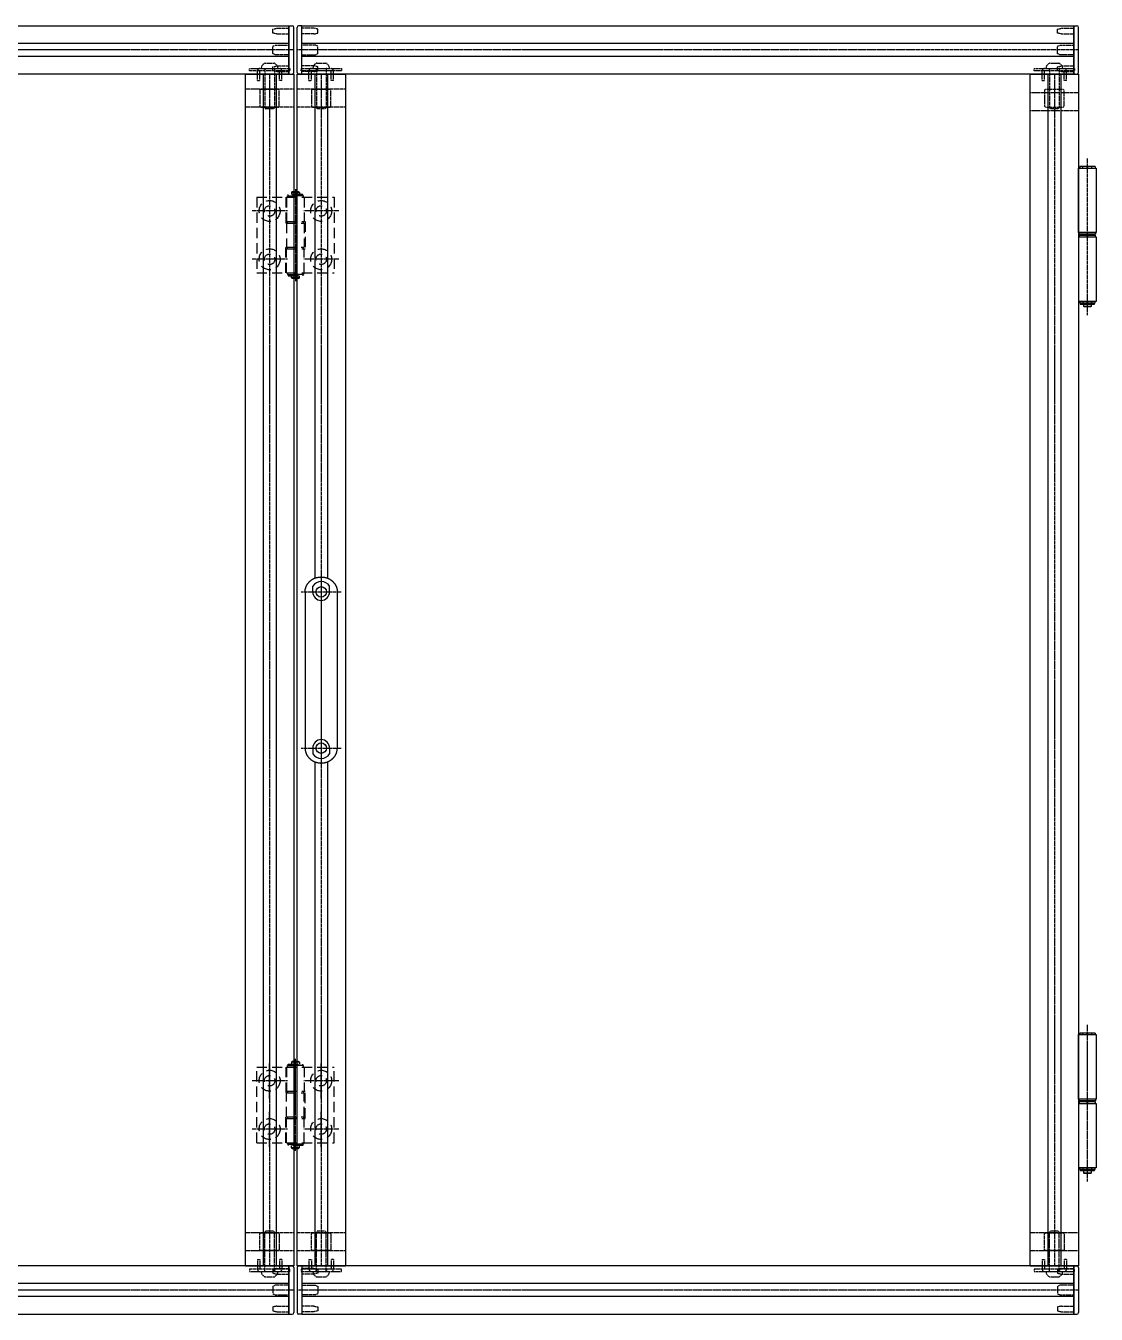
# Model space of a CAD drawing. Extents: x 15 to 1343, y 24 to 990.
# Drawn here: x 679 to 1343, y 174 to 974 of the extents above; entities that cross this region are included whole.
import ezdxf

# ---------------------------------------------------------------- set-up
doc = ezdxf.new("R2010")
doc.units = 0
for name, pattern in [('CENTER', [2, 1.25, -0.25, 0.25, -0.25]), ('DASHED', [0.75, 0.5, -0.25]), ('HIDDEN', [9.525, 6.35, -3.175])]:
    doc.linetypes.add(name, pattern=pattern)
doc.layers.get('0').update_dxf_attribs({"linetype": 'CONTINUOUS'})
doc.layers.add('CENTER', color=1, linetype='CENTER')

msp = doc.modelspace()

# ---------------------------------------------------------------- linework, layer by layer
at = {"color": 7, "linetype": 'CONTINUOUS'}
for p, q in [((332.44, 973.55), (842.44, 973.55)), ((842.44, 973.55), (842.44, 943.55)), ((842.44, 943.55), (842.44, 973.55)), ((842.44, 973.55), (844.44, 973.55)), ((842.44, 943.55), (842.44, 973.55)), ((845.44, 944.55), (845.44, 972.55)), ((847.44, 944.55), (847.44, 972.55)), ((850.44, 973.55), (848.44, 973.55)), ((850.44, 973.55), (1329.44, 973.55)), ((850.44, 943.55), (850.44, 973.55)), ((850.44, 943.55), (850.44, 973.55)), ((850.44, 943.55), (850.44, 973.55)), ((1329.44, 973.55), (1329.44, 943.55)), ((1329.44, 943.55), (1329.44, 973.55)), ((1329.44, 973.55), (1331.44, 973.55)), ((1329.44, 943.55), (1329.44, 973.55)), ((1332.44, 944.55), (1332.44, 972.55)), ((842.44, 962.55), (335.44, 962.55)), ((1329.44, 962.55), (850.44, 962.55)), ((842.44, 954.55), (335.44, 954.55)), ((1329.44, 954.55), (850.44, 954.55)), ((838.04, 945.55), (838.04, 945.55)), ((838.04, 945.55), (838.04, 945.55)), ((870.04, 945.55), (870.04, 945.55)), ((870.04, 945.55), (870.04, 945.55)), ((1325.04, 945.55), (1325.04, 945.55)), ((1325.04, 945.55), (1325.04, 945.55)), ((842.44, 943.55), (332.44, 943.55)), ((815.44, 203.55), (815.44, 943.55)), ((815.44, 943.55), (845.44, 943.55)), ((826.44, 943.55), (826.44, 203.55)), ((834.44, 943.55), (834.44, 203.55)), ((842.44, 943.55), (844.44, 943.55)), ((845.44, 943.55), (845.44, 203.55)), ((847.44, 203.55), (847.44, 943.55)), ((847.44, 943.55), (877.44, 943.55)), ((850.44, 943.55), (848.44, 943.55)), ((1329.44, 943.55), (850.44, 943.55)), ((858.44, 943.55), (858.44, 630.53)), ((866.44, 943.55), (866.44, 630.53)), ((877.44, 943.55), (877.44, 203.55)), ((1302.44, 203.55), (1302.44, 943.55)), ((1302.44, 943.55), (1332.44, 943.55)), ((1313.44, 943.55), (1313.44, 203.55)), ((1321.44, 943.55), (1321.44, 203.55)), ((1329.44, 943.55), (1331.44, 943.55)), ((1332.44, 943.55), (1332.44, 203.55)), ((1332.44, 885.15), (1343.44, 885.15)), ((1332.44, 845.15), (1332.44, 885.15)), ((1332.44, 885.15), (1343.44, 885.15)), ((1333.19, 886.15), (1333.19, 885.15)), ((1337.84, 886.15), (1333.19, 886.15)), ((1333.19, 886.15), (1333.19, 885.15)), ((1337.84, 886.15), (1333.19, 886.15)), ((1335.14, 885.15), (1335.14, 886.15)), ((1335.14, 885.15), (1335.14, 886.15)), ((1337.84, 885.15), (1337.84, 886.15)), ((1337.84, 885.15), (1337.84, 886.15)), ((1342.69, 886.15), (1338.04, 886.15)), ((1338.04, 886.15), (1338.04, 885.15)), ((1342.69, 886.15), (1338.04, 886.15)), ((1338.04, 886.15), (1338.04, 885.15)), ((1340.74, 885.15), (1340.74, 886.15)), ((1340.74, 885.15), (1340.74, 886.15)), ((1342.69, 886.15), (1342.69, 885.15)), ((1342.69, 886.15), (1342.69, 885.15)), ((1343.44, 885.15), (1343.44, 845.15)), ((1343.44, 845.15), (1332.44, 845.15)), ((1332.44, 842.45), (1332.44, 802.45)), ((1332.44, 842.45), (1343.44, 842.45)), ((1332.94, 844.15), (1332.94, 845.15)), ((1342.94, 844.15), (1332.94, 844.15)), ((1337.84, 843.45), (1332.94, 843.45)), ((1332.94, 843.45), (1332.94, 842.45)), ((1333.44, 844.15), (1333.44, 843.55)), ((1342.44, 844.15), (1333.44, 844.15)), ((1333.44, 843.55), (1342.44, 843.55)), ((1337.84, 845.15), (1337.84, 844.15)), ((1337.84, 842.45), (1337.84, 843.45)), ((1338.04, 844.15), (1338.04, 845.15)), ((1342.94, 843.45), (1338.04, 843.45)), ((1338.04, 843.45), (1338.04, 842.45)), ((1342.44, 843.55), (1342.44, 844.15)), ((1342.94, 845.15), (1342.94, 844.15)), ((1342.94, 842.45), (1342.94, 843.45)), ((1343.44, 842.45), (1343.44, 802.45)), ((1343.44, 802.45), (1332.44, 802.45)), ((1333.19, 802.45), (1333.19, 801.45)), ((1333.19, 801.45), (1337.84, 801.45)), ((1342.44, 801.35), (1333.44, 801.35)), ((1333.44, 801.35), (1333.44, 800.75)), ((1333.44, 800.75), (1342.44, 800.75)), ((1335.14, 802.45), (1335.14, 801.45)), ((1335.44, 800.75), (1335.44, 799.45)), ((1337.84, 801.45), (1337.84, 802.45)), ((1338.04, 802.45), (1338.04, 801.45)), ((1338.04, 801.45), (1342.69, 801.45)), ((1340.44, 799.45), (1340.44, 800.75)), ((1340.74, 801.45), (1340.74, 802.45)), ((1342.44, 800.75), (1342.44, 801.35)), ((1342.69, 801.45), (1342.69, 802.45)), ((1335.44, 799.45), (1340.44, 799.45)), ((1335.94, 798.95), (1335.44, 799.45)), ((1339.94, 798.95), (1335.94, 798.95)), ((1340.44, 799.45), (1339.94, 798.95)), ((857.19, 622.05), (857.19, 625.65)), ((867.69, 622.05), (867.69, 625.65)), ((852.44, 622.05), (852.44, 525.05)), ((872.44, 622.05), (872.44, 525.05)), ((857.19, 525.05), (857.19, 521.46)), ((867.69, 525.05), (867.69, 521.46)), ((858.44, 516.58), (858.44, 203.55)), ((866.44, 516.58), (866.44, 203.55)), ((1332.44, 347.15), (1343.44, 347.15)), ((1332.44, 307.15), (1332.44, 347.15)), ((1333.19, 348.15), (1333.19, 347.15)), ((1337.84, 348.15), (1333.19, 348.15)), ((1335.14, 347.15), (1335.14, 348.15)), ((1337.84, 347.15), (1337.84, 348.15)), ((1342.69, 348.15), (1338.04, 348.15)), ((1338.04, 348.15), (1338.04, 347.15)), ((1340.74, 347.15), (1340.74, 348.15)), ((1342.69, 348.15), (1342.69, 347.15)), ((1343.44, 347.15), (1343.44, 307.15)), ((1343.44, 307.15), (1332.44, 307.15)), ((1332.44, 304.45), (1332.44, 264.45)), ((1332.44, 304.45), (1343.44, 304.45)), ((1332.94, 306.15), (1332.94, 307.15)), ((1342.94, 306.15), (1332.94, 306.15)), ((1337.84, 305.45), (1332.94, 305.45)), ((1332.94, 305.45), (1332.94, 304.45)), ((1333.44, 306.15), (1333.44, 305.55)), ((1342.44, 306.15), (1333.44, 306.15)), ((1333.44, 305.55), (1342.44, 305.55)), ((1337.84, 307.15), (1337.84, 306.15)), ((1337.84, 304.45), (1337.84, 305.45)), ((1338.04, 306.15), (1338.04, 307.15)), ((1342.94, 305.45), (1338.04, 305.45)), ((1338.04, 305.45), (1338.04, 304.45)), ((1342.44, 305.55), (1342.44, 306.15)), ((1342.94, 307.15), (1342.94, 306.15)), ((1342.94, 304.45), (1342.94, 305.45)), ((1343.44, 304.45), (1343.44, 264.45)), ((1343.44, 264.45), (1332.44, 264.45)), ((1333.19, 264.45), (1333.19, 263.45)), ((1335.14, 264.45), (1335.14, 263.45)), ((1337.84, 263.45), (1337.84, 264.45)), ((1338.04, 264.45), (1338.04, 263.45)), ((1340.74, 263.45), (1340.74, 264.45)), ((1342.69, 263.45), (1342.69, 264.45)), ((1333.19, 263.45), (1337.84, 263.45)), ((1342.44, 263.35), (1333.44, 263.35)), ((1333.44, 263.35), (1333.44, 262.75)), ((1333.44, 262.75), (1342.44, 262.75)), ((1335.44, 262.75), (1335.44, 261.45)), ((1335.44, 261.45), (1340.44, 261.45)), ((1335.94, 260.95), (1335.44, 261.45)), ((1339.94, 260.95), (1335.94, 260.95)), ((1338.04, 263.45), (1342.69, 263.45)), ((1340.44, 261.45), (1339.94, 260.95)), ((1340.44, 261.45), (1340.44, 262.75)), ((1342.44, 262.75), (1342.44, 263.35)), ((842.44, 203.55), (335.44, 203.55)), ((845.44, 203.55), (815.44, 203.55)), ((815.44, 203.55), (845.44, 203.55)), ((838.04, 201.55), (838.04, 201.55)), ((838.04, 201.55), (838.04, 201.55)), ((842.44, 173.55), (842.44, 203.55)), ((842.44, 173.55), (842.44, 203.55)), ((842.44, 203.55), (842.44, 173.55)), ((842.44, 203.55), (844.44, 203.55)), ((842.44, 203.55), (842.44, 173.55)), ((845.44, 202.55), (845.44, 174.55)), ((877.44, 203.55), (847.44, 203.55)), ((847.44, 203.55), (877.44, 203.55)), ((847.44, 202.55), (847.44, 174.55)), ((850.44, 203.55), (848.44, 203.55)), ((1332.44, 203.55), (850.44, 203.55)), ((850.44, 203.55), (850.44, 173.55)), ((850.44, 203.55), (850.44, 173.55)), ((850.44, 203.55), (850.44, 173.55)), ((850.44, 203.55), (850.44, 173.55)), ((870.04, 201.55), (870.04, 201.55)), ((870.04, 201.55), (870.04, 201.55)), ((1302.44, 203.55), (1329.44, 203.55)), ((1302.44, 203.55), (1332.44, 203.55)), ((1325.04, 201.55), (1325.04, 201.55)), ((1325.04, 201.55), (1325.04, 201.55)), ((1329.44, 173.55), (1329.44, 203.55)), ((1329.44, 173.55), (1329.44, 203.55)), ((1329.44, 203.55), (1329.44, 173.55)), ((1329.44, 203.55), (1331.44, 203.55)), ((1329.44, 203.55), (1329.44, 173.55)), ((1332.44, 202.55), (1332.44, 174.55)), ((842.44, 192.55), (335.44, 192.55)), ((1329.44, 192.55), (850.44, 192.55)), ((842.44, 184.55), (335.44, 184.55)), ((1329.44, 184.55), (850.44, 184.55)), ((335.44, 173.55), (842.44, 173.55)), ((842.44, 173.55), (844.44, 173.55)), ((850.44, 173.55), (848.44, 173.55)), ((850.44, 173.55), (1329.44, 173.55)), ((1329.44, 173.55), (1331.44, 173.55))]:
    msp.add_line(p, q, dxfattribs=at)
at = {"color": 3, "linetype": 'DASHED'}
for p, q in [((832.44, 971.5), (834.94, 972)), ((832.44, 969), (832.44, 971.5)), ((834.94, 968.5), (832.44, 969)), ((834.94, 972), (842.44, 972)), ((834.94, 968.5), (842.44, 968.5)), ((842.44, 969.55), (842.44, 973.55)), ((850.44, 969.55), (850.44, 973.55)), ((857.94, 972), (850.44, 972)), ((857.94, 968.5), (850.44, 968.5)), ((860.44, 971.5), (857.94, 972)), ((857.94, 968.5), (860.44, 969)), ((860.44, 969), (860.44, 971.5)), ((1319.44, 971.5), (1321.94, 972)), ((1319.44, 969), (1319.44, 971.5)), ((1321.94, 968.5), (1319.44, 969)), ((1321.94, 972), (1329.44, 972)), ((1321.94, 968.5), (1329.44, 968.5)), ((1329.44, 969.55), (1329.44, 973.55)), ((832.44, 960.8), (833.94, 961.55)), ((832.44, 956.3), (832.44, 960.8)), ((833.94, 961.55), (842.44, 961.55)), ((858.94, 961.55), (850.44, 961.55)), ((860.44, 960.8), (858.94, 961.55)), ((860.44, 956.3), (860.44, 960.8)), ((1319.44, 960.8), (1320.94, 961.55)), ((1319.44, 956.3), (1319.44, 960.8)), ((1320.94, 961.55), (1329.44, 961.55)), ((833.94, 955.55), (832.44, 956.3)), ((842.44, 955.55), (833.94, 955.55)), ((850.44, 955.55), (858.94, 955.55)), ((858.94, 955.55), (860.44, 956.3)), ((1320.94, 955.55), (1319.44, 956.3)), ((1329.44, 955.55), (1320.94, 955.55)), ((817.94, 945.55), (817.94, 947.05)), ((817.94, 947.05), (824.34, 947.05)), ((842.94, 945.55), (817.94, 945.55)), ((822.84, 939.55), (822.84, 945.55)), ((822.84, 945.55), (822.84, 945.55)), ((824.34, 947.05), (836.54, 947.05)), ((824.34, 939.55), (824.34, 945.55)), ((825.19, 947.05), (827.04, 947.05)), ((827.04, 947.05), (833.84, 947.05)), ((827.19, 945.55), (827.19, 947.05)), ((827.44, 946.65), (827.44, 922.6)), ((827.64, 950.35), (833.24, 950.35)), ((832.44, 948.1), (834.94, 948.6)), ((832.44, 945.6), (832.44, 948.1)), ((834.94, 945.1), (832.44, 945.6)), ((833.44, 946.65), (833.44, 922.6)), ((833.69, 945.55), (833.69, 947.05)), ((833.84, 947.05), (835.69, 947.05)), ((834.94, 948.6), (842.44, 948.6)), ((834.94, 945.1), (842.44, 945.1)), ((836.54, 947.05), (842.94, 947.05)), ((836.54, 939.55), (836.54, 945.55)), ((838.04, 939.55), (838.04, 945.55)), ((838.04, 945.55), (838.04, 945.55)), ((842.94, 947.05), (842.94, 945.55)), ((849.94, 945.55), (849.94, 947.05)), ((849.94, 947.05), (856.34, 947.05)), ((874.94, 945.55), (849.94, 945.55)), ((857.94, 948.6), (850.44, 948.6)), ((857.94, 945.1), (850.44, 945.1)), ((854.84, 939.55), (854.84, 945.55)), ((854.84, 945.55), (854.84, 945.55)), ((856.34, 947.05), (868.54, 947.05)), ((856.34, 939.55), (856.34, 945.55)), ((857.19, 947.05), (859.04, 947.05)), ((860.44, 948.1), (857.94, 948.6)), ((857.94, 945.1), (860.44, 945.6)), ((859.04, 947.05), (865.84, 947.05)), ((859.19, 945.55), (859.19, 947.05)), ((859.44, 946.65), (859.44, 922.6)), ((859.64, 950.35), (865.24, 950.35)), ((860.44, 945.6), (860.44, 948.1)), ((865.44, 946.65), (865.44, 922.6)), ((865.69, 945.55), (865.69, 947.05)), ((865.84, 947.05), (867.69, 947.05)), ((868.54, 947.05), (874.94, 947.05)), ((868.54, 939.55), (868.54, 945.55)), ((870.04, 939.55), (870.04, 945.55)), ((870.04, 945.55), (870.04, 945.55)), ((874.94, 947.05), (874.94, 945.55)), ((1304.94, 945.55), (1304.94, 947.05)), ((1304.94, 947.05), (1311.34, 947.05)), ((1329.94, 945.55), (1304.94, 945.55)), ((1309.84, 939.55), (1309.84, 945.55)), ((1309.84, 945.55), (1309.84, 945.55)), ((1311.34, 947.05), (1323.54, 947.05)), ((1311.34, 939.55), (1311.34, 945.55)), ((1312.19, 947.05), (1314.04, 947.05)), ((1314.04, 947.05), (1320.84, 947.05)), ((1314.19, 945.55), (1314.19, 947.05)), ((1314.44, 946.65), (1314.44, 922.6)), ((1314.64, 950.35), (1320.24, 950.35)), ((1319.44, 948.1), (1321.94, 948.6)), ((1319.44, 945.6), (1319.44, 948.1)), ((1321.94, 945.1), (1319.44, 945.6)), ((1320.44, 946.65), (1320.44, 922.6)), ((1320.69, 945.55), (1320.69, 947.05)), ((1320.84, 947.05), (1322.69, 947.05)), ((1321.94, 948.6), (1329.44, 948.6)), ((1321.94, 945.1), (1329.44, 945.1)), ((1323.54, 947.05), (1329.94, 947.05)), ((1323.54, 939.55), (1323.54, 945.55)), ((1325.04, 939.55), (1325.04, 945.55)), ((1325.04, 945.55), (1325.04, 945.55)), ((1329.94, 947.05), (1329.94, 945.55)), ((822.84, 939.55), (824.34, 939.55)), ((838.04, 939.55), (836.54, 939.55)), ((854.84, 939.55), (856.34, 939.55)), ((870.04, 939.55), (868.54, 939.55)), ((1330.34, 943.55), (1304.54, 943.55)), ((1309.84, 939.55), (1311.34, 939.55)), ((1325.04, 939.55), (1323.54, 939.55)), ((845.44, 934.1), (815.44, 934.1)), ((824.44, 933.55), (824.94, 934.05)), ((824.44, 933.55), (824.44, 923.55)), ((835.94, 934.05), (824.94, 934.05)), ((835.94, 934.05), (836.44, 933.55)), ((836.44, 923.55), (836.44, 933.55)), ((877.44, 934.1), (847.44, 934.1)), ((856.44, 933.55), (856.94, 934.05)), ((856.44, 933.55), (856.44, 923.55)), ((867.94, 934.05), (856.94, 934.05)), ((867.94, 934.05), (868.44, 933.55)), ((868.44, 923.55), (868.44, 933.55)), ((1302.44, 932.1), (1332.44, 932.1)), ((1311.44, 933.55), (1311.94, 934.05)), ((1311.44, 933.55), (1311.44, 923.55)), ((1322.94, 934.05), (1311.94, 934.05)), ((1322.94, 934.05), (1323.44, 933.55)), ((1323.44, 923.55), (1323.44, 933.55)), ((845.44, 923), (815.44, 923)), ((824.44, 923.55), (824.94, 923.05)), ((824.94, 923.05), (835.94, 923.05)), ((827.44, 922.6), (827.98, 922.05)), ((832.89, 922.05), (827.98, 922.05)), ((833.44, 922.6), (832.89, 922.05)), ((835.94, 923.05), (836.44, 923.55)), ((877.44, 923), (847.44, 923)), ((856.44, 923.55), (856.94, 923.05)), ((856.94, 923.05), (867.94, 923.05)), ((859.44, 922.6), (859.98, 922.05)), ((864.89, 922.05), (859.98, 922.05)), ((865.44, 922.6), (864.89, 922.05)), ((867.94, 923.05), (868.44, 923.55)), ((1302.44, 921), (1332.44, 921)), ((1311.44, 923.55), (1311.94, 923.05)), ((1311.94, 923.05), (1322.94, 923.05)), ((1314.44, 922.6), (1314.98, 922.05)), ((1319.89, 922.05), (1314.98, 922.05)), ((1320.44, 922.6), (1319.89, 922.05)), ((1322.94, 923.05), (1323.44, 923.55)), ((845.44, 224.1), (815.44, 224.1)), ((824.44, 223.55), (824.94, 224.05)), ((824.94, 224.05), (835.94, 224.05)), ((827.44, 224.51), (827.98, 225.05)), ((827.44, 200.45), (827.44, 224.51)), ((832.89, 225.05), (827.98, 225.05)), ((833.44, 224.51), (832.89, 225.05)), ((833.44, 200.45), (833.44, 224.51)), ((835.94, 224.05), (836.44, 223.55)), ((877.44, 224.1), (847.44, 224.1)), ((856.44, 223.55), (856.94, 224.05)), ((856.94, 224.05), (867.94, 224.05)), ((859.44, 224.51), (859.98, 225.05)), ((859.44, 200.45), (859.44, 224.51)), ((864.89, 225.05), (859.98, 225.05)), ((865.44, 224.51), (864.89, 225.05)), ((865.44, 200.45), (865.44, 224.51)), ((867.94, 224.05), (868.44, 223.55)), ((1332.44, 224.1), (1302.44, 224.1)), ((1311.44, 223.55), (1311.94, 224.05)), ((1311.94, 224.05), (1322.94, 224.05)), ((1314.44, 224.51), (1314.98, 225.05)), ((1314.44, 200.45), (1314.44, 224.51)), ((1319.89, 225.05), (1314.98, 225.05)), ((1320.44, 224.51), (1319.89, 225.05)), ((1320.44, 200.45), (1320.44, 224.51)), ((1322.94, 224.05), (1323.44, 223.55)), ((824.44, 213.55), (824.44, 223.55)), ((836.44, 223.55), (836.44, 213.55)), ((856.44, 213.55), (856.44, 223.55)), ((868.44, 223.55), (868.44, 213.55)), ((1311.44, 213.55), (1311.44, 223.55)), ((1323.44, 223.55), (1323.44, 213.55)), ((845.44, 213), (815.44, 213)), ((824.44, 213.55), (824.94, 213.05)), ((835.94, 213.05), (824.94, 213.05)), ((835.94, 213.05), (836.44, 213.55)), ((877.44, 213), (847.44, 213)), ((856.44, 213.55), (856.94, 213.05)), ((867.94, 213.05), (856.94, 213.05)), ((867.94, 213.05), (868.44, 213.55)), ((1332.44, 213), (1302.44, 213)), ((1311.44, 213.55), (1311.94, 213.05)), ((1322.94, 213.05), (1311.94, 213.05)), ((1322.94, 213.05), (1323.44, 213.55)), ((817.94, 201.55), (817.94, 200.05)), ((842.94, 201.55), (817.94, 201.55)), ((817.94, 200.05), (824.34, 200.05)), ((822.84, 207.55), (824.34, 207.55)), ((822.84, 207.55), (822.84, 201.55)), ((822.84, 201.55), (822.84, 201.55)), ((824.34, 207.55), (824.34, 201.55)), ((824.34, 200.05), (836.54, 200.05)), ((825.19, 200.05), (827.04, 200.05)), ((827.04, 200.05), (833.84, 200.05)), ((827.19, 201.55), (827.19, 200.05)), ((834.94, 202), (832.44, 201.5)), ((832.44, 201.5), (832.44, 199)), ((833.69, 201.55), (833.69, 200.05)), ((833.84, 200.05), (835.69, 200.05)), ((834.94, 202), (842.44, 202)), ((838.04, 207.55), (836.54, 207.55)), ((836.54, 207.55), (836.54, 201.55)), ((836.54, 200.05), (842.94, 200.05)), ((838.04, 207.55), (838.04, 201.55)), ((838.04, 201.55), (838.04, 201.55)), ((842.94, 200.05), (842.94, 201.55)), ((849.94, 201.55), (849.94, 200.05)), ((874.94, 201.55), (849.94, 201.55)), ((849.94, 200.05), (856.34, 200.05)), ((857.94, 202), (850.44, 202)), ((854.84, 207.55), (856.34, 207.55)), ((854.84, 207.55), (854.84, 201.55)), ((854.84, 201.55), (854.84, 201.55)), ((856.34, 207.55), (856.34, 201.55)), ((856.34, 200.05), (868.54, 200.05)), ((857.19, 200.05), (859.04, 200.05)), ((857.94, 202), (860.44, 201.5)), ((859.04, 200.05), (865.84, 200.05)), ((859.19, 201.55), (859.19, 200.05)), ((860.44, 201.5), (860.44, 199)), ((865.69, 201.55), (865.69, 200.05)), ((865.84, 200.05), (867.69, 200.05)), ((870.04, 207.55), (868.54, 207.55)), ((868.54, 207.55), (868.54, 201.55)), ((868.54, 200.05), (874.94, 200.05)), ((870.04, 207.55), (870.04, 201.55)), ((870.04, 201.55), (870.04, 201.55)), ((874.94, 200.05), (874.94, 201.55)), ((1330.34, 203.55), (1304.54, 203.55)), ((1304.94, 201.55), (1304.94, 200.05)), ((1329.94, 201.55), (1304.94, 201.55)), ((1304.94, 200.05), (1311.34, 200.05)), ((1309.84, 207.55), (1311.34, 207.55)), ((1309.84, 207.55), (1309.84, 201.55)), ((1309.84, 201.55), (1309.84, 201.55)), ((1311.34, 207.55), (1311.34, 201.55)), ((1311.34, 200.05), (1323.54, 200.05)), ((1312.19, 200.05), (1314.04, 200.05)), ((1314.04, 200.05), (1320.84, 200.05)), ((1314.19, 201.55), (1314.19, 200.05)), ((1321.94, 202), (1319.44, 201.5)), ((1319.44, 201.5), (1319.44, 199)), ((1320.69, 201.55), (1320.69, 200.05)), ((1320.84, 200.05), (1322.69, 200.05)), ((1321.94, 202), (1329.44, 202)), ((1325.04, 207.55), (1323.54, 207.55)), ((1323.54, 207.55), (1323.54, 201.55)), ((1323.54, 200.05), (1329.94, 200.05)), ((1325.04, 207.55), (1325.04, 201.55)), ((1325.04, 201.55), (1325.04, 201.55)), ((1329.94, 200.05), (1329.94, 201.55)), ((827.64, 196.75), (833.24, 196.75)), ((832.44, 199), (834.94, 198.5)), ((834.94, 198.5), (842.44, 198.5)), ((857.94, 198.5), (850.44, 198.5)), ((860.44, 199), (857.94, 198.5)), ((859.64, 196.75), (865.24, 196.75)), ((1314.64, 196.75), (1320.24, 196.75)), ((1319.44, 199), (1321.94, 198.5)), ((1321.94, 198.5), (1329.44, 198.5)), ((833.94, 191.55), (832.44, 190.8)), ((832.44, 190.8), (832.44, 186.3)), ((832.44, 186.3), (833.94, 185.55)), ((842.44, 191.55), (833.94, 191.55)), ((833.94, 185.55), (842.44, 185.55)), ((850.44, 191.55), (858.94, 191.55)), ((858.94, 185.55), (850.44, 185.55)), ((858.94, 191.55), (860.44, 190.8)), ((860.44, 186.3), (858.94, 185.55)), ((860.44, 190.8), (860.44, 186.3)), ((1320.94, 191.55), (1319.44, 190.8)), ((1319.44, 190.8), (1319.44, 186.3)), ((1319.44, 186.3), (1320.94, 185.55)), ((1329.44, 191.55), (1320.94, 191.55)), ((1320.94, 185.55), (1329.44, 185.55)), ((834.94, 178.6), (832.44, 178.1)), ((832.44, 178.1), (832.44, 175.6)), ((834.94, 178.6), (842.44, 178.6)), ((842.44, 177.55), (842.44, 173.55)), ((857.94, 178.6), (850.44, 178.6)), ((850.44, 177.55), (850.44, 173.55)), ((857.94, 178.6), (860.44, 178.1)), ((860.44, 178.1), (860.44, 175.6)), ((1321.94, 178.6), (1319.44, 178.1)), ((1319.44, 178.1), (1319.44, 175.6)), ((1321.94, 178.6), (1329.44, 178.6)), ((1329.44, 177.55), (1329.44, 173.55)), ((832.44, 175.6), (834.94, 175.1)), ((834.94, 175.1), (842.44, 175.1)), ((857.94, 175.1), (850.44, 175.1)), ((860.44, 175.6), (857.94, 175.1)), ((1319.44, 175.6), (1321.94, 175.1)), ((1321.94, 175.1), (1329.44, 175.1))]:
    msp.add_line(p, q, dxfattribs=at)
at = {"color": 1, "linetype": 'CENTER'}
for p, q in [((1337.94, 793.95), (1337.94, 891.15)), ((846.44, 872.05), (846.44, 815.05)), ((830.44, 869.55), (830.44, 847.55)), ((862.44, 869.55), (862.44, 847.55)), ((841.44, 858.55), (819.44, 858.55)), ((873.44, 858.55), (851.44, 858.55)), ((830.44, 839.55), (830.44, 817.55)), ((862.44, 839.55), (862.44, 817.55)), ((841.44, 828.55), (819.44, 828.55)), ((873.44, 828.55), (851.44, 828.55)), ((1337.94, 255.95), (1337.94, 353.15)), ((830.44, 307.55), (830.44, 329.55)), ((846.44, 275.05), (846.44, 332.05)), ((862.44, 307.55), (862.44, 329.55)), ((841.44, 318.55), (819.44, 318.55)), ((873.44, 318.55), (851.44, 318.55)), ((830.44, 277.55), (830.44, 299.55)), ((862.44, 277.55), (862.44, 299.55)), ((841.44, 288.55), (819.44, 288.55)), ((873.44, 288.55), (851.44, 288.55))]:
    msp.add_line(p, q, dxfattribs=at)
at = {"color": 3, "linetype": 'HIDDEN'}
for p, q in [((822.44, 867.05), (840.44, 867.05)), ((822.44, 867.05), (822.44, 820.05)), ((840.44, 867.05), (840.44, 851.05)), ((840.94, 867.05), (840.94, 852.05)), ((840.94, 867.05), (870.44, 867.05)), ((841.44, 867.05), (841.44, 868.05)), ((841.44, 868.05), (846.34, 868.05)), ((841.94, 868.15), (841.94, 868.75)), ((850.94, 868.75), (841.94, 868.75)), ((850.94, 868.15), (841.94, 868.15)), ((844.44, 870.55), (843.94, 870.05)), ((843.94, 870.05), (843.94, 868.75)), ((843.94, 870.05), (848.94, 870.05)), ((844.44, 870.55), (848.44, 870.55)), ((846.34, 867.05), (846.34, 868.05)), ((846.54, 867.05), (846.54, 868.05)), ((851.44, 868.05), (846.54, 868.05)), ((848.44, 870.55), (848.94, 870.05)), ((848.94, 870.05), (848.94, 868.75)), ((850.94, 868.15), (850.94, 868.75)), ((851.44, 867.05), (851.44, 868.05)), ((851.94, 867.05), (851.94, 852.05)), ((870.44, 867.05), (870.44, 820.05)), ((840.44, 851.05), (851.94, 851.05)), ((840.94, 852.05), (852.44, 852.05)), ((840.94, 851.05), (840.94, 836.05)), ((841.44, 851.05), (841.44, 852.05)), ((846.34, 851.05), (846.34, 852.05)), ((846.54, 851.05), (846.54, 852.05)), ((851.44, 851.05), (851.44, 852.05)), ((851.94, 851.05), (851.94, 836.05)), ((852.44, 852.05), (852.44, 835.05)), ((840.44, 820.05), (840.44, 836.05)), ((840.44, 836.05), (851.94, 836.05)), ((840.94, 820.05), (840.94, 835.05)), ((840.94, 835.05), (852.44, 835.05)), ((841.44, 835.05), (841.44, 836.05)), ((851.44, 835.05), (851.44, 836.05)), ((851.94, 820.05), (851.94, 835.05)), ((822.44, 820.05), (840.44, 820.05)), ((840.94, 820.05), (870.44, 820.05)), ((841.44, 820.05), (841.44, 819.05)), ((841.44, 819.05), (846.34, 819.05)), ((841.94, 818.95), (841.94, 818.35)), ((841.94, 818.95), (850.94, 818.95)), ((841.94, 818.35), (850.94, 818.35)), ((843.94, 817.05), (843.94, 818.35)), ((848.94, 817.05), (843.94, 817.05)), ((844.44, 816.55), (843.94, 817.05)), ((848.44, 816.55), (844.44, 816.55)), ((846.34, 820.05), (846.34, 819.05)), ((846.54, 820.05), (846.54, 819.05)), ((851.44, 819.05), (846.54, 819.05)), ((848.44, 816.55), (848.94, 817.05)), ((848.94, 817.05), (848.94, 818.35)), ((850.94, 818.95), (850.94, 818.35)), ((851.44, 820.05), (851.44, 819.05)), ((841.44, 327.05), (841.44, 328.05)), ((841.44, 328.05), (846.34, 328.05)), ((841.94, 328.15), (841.94, 328.75)), ((841.94, 328.75), (850.94, 328.75)), ((841.94, 328.15), (850.94, 328.15)), ((844.44, 330.55), (843.94, 330.05)), ((843.94, 330.05), (843.94, 328.75)), ((848.94, 330.05), (843.94, 330.05)), ((848.44, 330.55), (844.44, 330.55)), ((846.34, 327.05), (846.34, 328.05)), ((846.54, 327.05), (846.54, 328.05)), ((851.44, 328.05), (846.54, 328.05)), ((848.44, 330.55), (848.94, 330.05)), ((848.94, 330.05), (848.94, 328.75)), ((850.94, 328.15), (850.94, 328.75)), ((851.44, 327.05), (851.44, 328.05)), ((822.44, 327.05), (840.44, 327.05)), ((822.44, 280.05), (822.44, 327.05)), ((840.44, 327.05), (840.44, 311.05)), ((840.94, 327.05), (870.44, 327.05)), ((840.94, 327.05), (840.94, 312.05)), ((851.94, 327.05), (851.94, 312.05)), ((870.44, 280.05), (870.44, 327.05)), ((840.94, 312.05), (852.44, 312.05)), ((841.44, 312.05), (841.44, 311.05)), ((851.44, 312.05), (851.44, 311.05)), ((852.44, 295.05), (852.44, 312.05)), ((840.44, 311.05), (851.94, 311.05)), ((840.94, 296.05), (840.94, 311.05)), ((851.94, 296.05), (851.94, 311.05)), ((840.44, 280.05), (840.44, 296.05)), ((840.44, 296.05), (851.94, 296.05)), ((841.44, 296.05), (841.44, 295.05)), ((846.34, 296.05), (846.34, 295.05)), ((846.54, 296.05), (846.54, 295.05)), ((851.44, 296.05), (851.44, 295.05)), ((840.94, 280.05), (840.94, 295.05)), ((840.94, 295.05), (852.44, 295.05)), ((851.94, 280.05), (851.94, 295.05)), ((822.44, 280.05), (840.44, 280.05)), ((840.94, 280.05), (870.44, 280.05)), ((841.44, 280.05), (841.44, 279.05)), ((846.34, 280.05), (846.34, 279.05)), ((846.54, 280.05), (846.54, 279.05)), ((851.44, 280.05), (851.44, 279.05)), ((841.44, 279.05), (846.34, 279.05)), ((841.94, 278.95), (841.94, 278.35)), ((850.94, 278.95), (841.94, 278.95)), ((850.94, 278.35), (841.94, 278.35)), ((843.94, 277.05), (843.94, 278.35)), ((844.44, 276.55), (843.94, 277.05)), ((843.94, 277.05), (848.94, 277.05)), ((844.44, 276.55), (848.44, 276.55)), ((851.44, 279.05), (846.54, 279.05)), ((848.44, 276.55), (848.94, 277.05)), ((848.94, 277.05), (848.94, 278.35)), ((850.94, 278.95), (850.94, 278.35))]:
    msp.add_line(p, q, dxfattribs=at)
at = {"color": 7, "linetype": 'CONTINUOUS'}
for points in [[(852.44, 622.05, 0), (852.44, 622.28, 0), (852.45, 622.51, 0), (852.46, 622.73, 0), (852.48, 622.96, 0), (852.51, 623.19, 0), (852.54, 623.41, 0), (852.58, 623.64, 0), (852.63, 623.86, 0), (852.68, 624.08, 0), (852.74, 624.3, 0), (852.8, 624.52, 0), (852.87, 624.74, 0), (852.94, 624.96, 0), (853.02, 625.17, 0), (853.11, 625.38, 0), (853.2, 625.59, 0), (853.29, 625.8, 0), (853.4, 626.01, 0), (853.5, 626.21, 0), (853.62, 626.41, 0), (853.73, 626.61, 0), (853.86, 626.81, 0), (853.99, 627, 0), (854.12, 627.19, 0), (854.26, 627.38, 0), (854.4, 627.56, 0), (854.55, 627.74, 0), (854.71, 627.92, 0), (854.86, 628.1, 0), (855.03, 628.27, 0), (855.19, 628.43, 0), (855.36, 628.59, 0), (855.54, 628.75, 0), (855.72, 628.91, 0), (855.9, 629.06, 0), (856.09, 629.2, 0), (856.28, 629.35, 0), (856.48, 629.48, 0), (856.68, 629.62, 0), (856.88, 629.74, 0), (857.09, 629.87, 0), (857.29, 629.99, 0), (857.51, 630.1, 0), (857.72, 630.21, 0), (857.94, 630.32, 0), (858.16, 630.42, 0), (858.38, 630.51, 0), (858.61, 630.6, 0), (858.84, 630.68, 0), (859.07, 630.76, 0), (859.3, 630.84, 0), (859.53, 630.91, 0), (859.77, 630.97, 0), (860.01, 631.03, 0), (860.24, 631.08, 0), (860.48, 631.13, 0), (860.73, 631.17, 0), (860.97, 631.2, 0), (861.21, 631.23, 0), (861.46, 631.26, 0), (861.7, 631.28, 0), (861.94, 631.29, 0), (862.19, 631.3, 0), (862.44, 631.3, 0), (862.68, 631.3, 0), (862.93, 631.29, 0), (863.17, 631.28, 0), (863.42, 631.26, 0), (863.66, 631.23, 0), (863.9, 631.2, 0), (864.15, 631.17, 0), (864.39, 631.13, 0), (864.63, 631.08, 0), (864.87, 631.03, 0), (865.1, 630.97, 0), (865.34, 630.91, 0), (865.57, 630.84, 0), (865.8, 630.76, 0), (866.03, 630.68, 0), (866.26, 630.6, 0), (866.49, 630.51, 0), (866.71, 630.42, 0), (866.93, 630.32, 0), (867.15, 630.21, 0), (867.36, 630.1, 0), (867.58, 629.99, 0), (867.79, 629.87, 0), (867.99, 629.74, 0), (868.19, 629.62, 0), (868.39, 629.48, 0), (868.59, 629.35, 0), (868.78, 629.2, 0), (868.97, 629.06, 0), (869.15, 628.91, 0), (869.33, 628.75, 0), (869.51, 628.59, 0), (869.68, 628.43, 0), (869.84, 628.27, 0), (870.01, 628.1, 0), (870.17, 627.92, 0), (870.32, 627.74, 0), (870.47, 627.56, 0), (870.61, 627.38, 0), (870.75, 627.19, 0), (870.88, 627, 0), (871.01, 626.81, 0), (871.14, 626.61, 0), (871.25, 626.41, 0), (871.37, 626.21, 0), (871.48, 626.01, 0), (871.58, 625.8, 0), (871.67, 625.59, 0), (871.77, 625.38, 0), (871.85, 625.17, 0), (871.93, 624.96, 0), (872, 624.74, 0), (872.07, 624.52, 0), (872.14, 624.3, 0), (872.19, 624.08, 0), (872.24, 623.86, 0), (872.29, 623.64, 0), (872.33, 623.41, 0), (872.36, 623.19, 0), (872.39, 622.96, 0), (872.41, 622.73, 0), (872.42, 622.51, 0), (872.43, 622.28, 0), (872.44, 622.05, 0)], [(852.44, 525.05, 0), (852.44, 524.83, 0), (852.45, 524.6, 0), (852.46, 524.37, 0), (852.48, 524.15, 0), (852.51, 523.92, 0), (852.54, 523.7, 0), (852.58, 523.47, 0), (852.63, 523.25, 0), (852.68, 523.03, 0), (852.74, 522.81, 0), (852.8, 522.59, 0), (852.87, 522.37, 0), (852.94, 522.15, 0), (853.02, 521.94, 0), (853.11, 521.72, 0), (853.2, 521.51, 0), (853.29, 521.31, 0), (853.4, 521.1, 0), (853.5, 520.89, 0), (853.62, 520.69, 0), (853.73, 520.49, 0), (853.86, 520.3, 0), (853.99, 520.1, 0), (854.12, 519.91, 0), (854.26, 519.73, 0), (854.4, 519.54, 0), (854.55, 519.36, 0), (854.71, 519.19, 0), (854.86, 519.01, 0), (855.03, 518.84, 0), (855.19, 518.68, 0), (855.36, 518.51, 0), (855.54, 518.35, 0), (855.72, 518.2, 0), (855.9, 518.05, 0), (856.09, 517.9, 0), (856.28, 517.76, 0), (856.48, 517.62, 0), (856.68, 517.49, 0), (856.88, 517.36, 0), (857.09, 517.24, 0), (857.29, 517.12, 0), (857.51, 517.01, 0), (857.72, 516.9, 0), (857.94, 516.79, 0), (858.16, 516.69, 0), (858.38, 516.6, 0), (858.61, 516.51, 0), (858.84, 516.42, 0), (859.07, 516.34, 0), (859.3, 516.27, 0), (859.53, 516.2, 0), (859.77, 516.14, 0), (860.01, 516.08, 0), (860.24, 516.03, 0), (860.48, 515.98, 0), (860.73, 515.94, 0), (860.97, 515.9, 0), (861.21, 515.87, 0), (861.46, 515.85, 0), (861.7, 515.83, 0), (861.94, 515.81, 0), (862.19, 515.81, 0), (862.44, 515.8, 0), (862.68, 515.81, 0), (862.93, 515.81, 0), (863.17, 515.83, 0), (863.42, 515.85, 0), (863.66, 515.87, 0), (863.9, 515.9, 0), (864.15, 515.94, 0), (864.39, 515.98, 0), (864.63, 516.03, 0), (864.87, 516.08, 0), (865.1, 516.14, 0), (865.34, 516.2, 0), (865.57, 516.27, 0), (865.8, 516.34, 0), (866.03, 516.42, 0), (866.26, 516.51, 0), (866.49, 516.6, 0), (866.71, 516.69, 0), (866.93, 516.79, 0), (867.15, 516.9, 0), (867.36, 517.01, 0), (867.58, 517.12, 0), (867.79, 517.24, 0), (867.99, 517.36, 0), (868.19, 517.49, 0), (868.39, 517.62, 0), (868.59, 517.76, 0), (868.78, 517.9, 0), (868.97, 518.05, 0), (869.15, 518.2, 0), (869.33, 518.35, 0), (869.51, 518.51, 0), (869.68, 518.68, 0), (869.84, 518.84, 0), (870.01, 519.01, 0), (870.17, 519.19, 0), (870.32, 519.36, 0), (870.47, 519.54, 0), (870.61, 519.73, 0), (870.75, 519.91, 0), (870.88, 520.1, 0), (871.01, 520.3, 0), (871.14, 520.49, 0), (871.25, 520.69, 0), (871.37, 520.89, 0), (871.48, 521.1, 0), (871.58, 521.31, 0), (871.67, 521.51, 0), (871.77, 521.72, 0), (871.85, 521.94, 0), (871.93, 522.15, 0), (872, 522.37, 0), (872.07, 522.59, 0), (872.14, 522.81, 0), (872.19, 523.03, 0), (872.24, 523.25, 0), (872.29, 523.47, 0), (872.33, 523.7, 0), (872.36, 523.92, 0), (872.39, 524.15, 0), (872.41, 524.37, 0), (872.42, 524.6, 0), (872.43, 524.83, 0), (872.44, 525.05, 0)]]:
    msp.add_polyline3d(points, dxfattribs=at)
at = {"color": 3, "linetype": 'HIDDEN'}
for centre, radius in [((830.44, 858.55), 6.5), ((862.44, 858.55), 6.5), ((830.44, 858.55), 3.25), ((862.44, 858.55), 3.25), ((830.44, 828.55), 6.5), ((862.44, 828.55), 6.5), ((830.44, 828.55), 3.25), ((862.44, 828.55), 3.25), ((830.44, 318.55), 6.5), ((830.44, 318.55), 3.25), ((862.44, 318.55), 6.5), ((862.44, 318.55), 3.25), ((830.44, 288.55), 6.5), ((830.44, 288.55), 3.25), ((862.44, 288.55), 6.5), ((862.44, 288.55), 3.25)]:
    msp.add_circle(centre, radius, dxfattribs=at)
at = {"color": 7, "linetype": 'CONTINUOUS'}
for centre in [(862.44, 622.05), (862.44, 525.05)]:
    msp.add_circle(centre, 3.25, dxfattribs=at)
for centre, radius, start, end in [((844.44, 972.55), 1, 0, 90), ((848.44, 972.55), 1, 90, 180), ((1331.44, 972.55), 1, 0, 90), ((844.44, 944.55), 1, 270, 0), ((848.44, 944.55), 1, 180, 270), ((1331.44, 944.55), 1, 270, 0), ((862.44, 622.05), 6.36, 34.40641, 145.59359), ((862.44, 622.05), 5.25, 180, 0), ((862.44, 525.05), 5.25, 0, 180), ((862.44, 525.05), 6.36, 214.40641, 325.59359), ((844.44, 202.55), 1, 0, 90), ((848.44, 202.55), 1, 90, 180), ((1331.44, 202.55), 1, 0, 90), ((844.44, 174.55), 1, 270, 0), ((848.44, 174.55), 1, 180, 270), ((1331.44, 174.55), 1, 270, 0)]:
    msp.add_arc(centre, radius, start, end, dxfattribs=at)
at = {"color": 3, "linetype": 'DASHED'}
for centre, radius, start, end in [((824.34, 945.55), 1.5, 90, 180), ((829.17, 946.66), 4, 112.49457, 174.32326), ((827.04, 946.65), 0.4, 0, 90), ((831.7, 946.66), 4, 5.67674, 67.50543), ((833.84, 946.65), 0.4, 90, 180), ((836.54, 945.55), 1.5, 0, 90), ((856.34, 945.55), 1.5, 90, 180), ((861.17, 946.66), 4, 112.49457, 174.32326), ((859.04, 946.65), 0.4, 0, 90), ((863.7, 946.66), 4, 5.67674, 67.50543), ((865.84, 946.65), 0.4, 90, 180), ((868.54, 945.55), 1.5, 0, 90), ((1311.34, 945.55), 1.5, 90, 180), ((1316.17, 946.66), 4, 112.49457, 174.32326), ((1314.04, 946.65), 0.4, 0, 90), ((1318.7, 946.66), 4, 5.67674, 67.50543), ((1320.84, 946.65), 0.4, 90, 180), ((1323.54, 945.55), 1.5, 0, 90), ((824.34, 201.55), 1.5, 180, 270), ((829.17, 200.45), 4, 185.67674, 247.50543), ((827.04, 200.45), 0.4, 270, 0), ((831.7, 200.45), 4, 292.49457, 354.32326), ((833.84, 200.45), 0.4, 180, 270), ((836.54, 201.55), 1.5, 270, 0), ((856.34, 201.55), 1.5, 180, 270), ((861.17, 200.45), 4, 185.67674, 247.50543), ((859.04, 200.45), 0.4, 270, 0), ((863.7, 200.45), 4, 292.49457, 354.32326), ((865.84, 200.45), 0.4, 180, 270), ((868.54, 201.55), 1.5, 270, 0), ((1311.34, 201.55), 1.5, 180, 270), ((1316.17, 200.45), 4, 185.67674, 247.50543), ((1314.04, 200.45), 0.4, 270, 0), ((1318.7, 200.45), 4, 292.49457, 354.32326), ((1320.84, 200.45), 0.4, 180, 270), ((1323.54, 201.55), 1.5, 270, 0)]:
    msp.add_arc(centre, radius, start, end, dxfattribs=at)
at = {"layer": 'CENTER', "color": 1, "linetype": 'CENTER'}
for p, q in [((845.44, 958.55), (332.44, 958.55)), ((1332.44, 958.55), (847.44, 958.55)), ((830.44, 943.55), (830.44, 203.55)), ((862.44, 943.55), (862.44, 203.55)), ((1317.44, 943.55), (1317.44, 203.55)), ((862.44, 634.42), (862.44, 512.69)), ((850.07, 622.05), (874.8, 622.05)), ((850.07, 525.05), (874.8, 525.05)), ((845.44, 188.55), (332.44, 188.55)), ((1332.44, 188.55), (847.44, 188.55))]:
    msp.add_line(p, q, dxfattribs=at)

doc.saveas('drawing.dxf')
